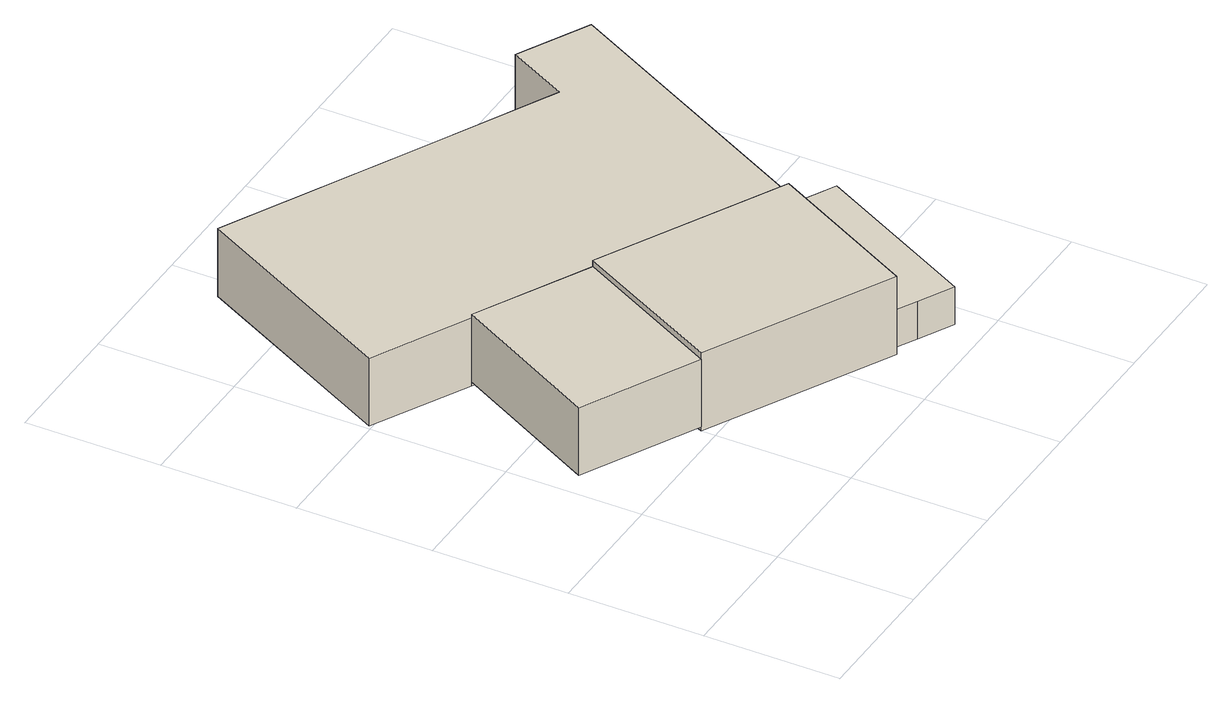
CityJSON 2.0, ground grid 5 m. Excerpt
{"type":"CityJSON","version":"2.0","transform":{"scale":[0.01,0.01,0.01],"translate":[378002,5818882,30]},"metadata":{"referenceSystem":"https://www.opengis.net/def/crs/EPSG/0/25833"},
"CityObjects":{
"building1":{"type":"Building","attributes":{"Gemeindeschluessel":"11000005","BezugspunktDach":"2200","function":"51009_1610","measuredHeight":2.69,"storeysAboveGround":0},"address":[{"country":"Germany","locality":"Berlin"}],"geometry":[{"type":"Solid","lod":"1","boundaries":[[[[0,1,2,3]],[[4,5,6,7]],[[4,7,3,2]],[[5,4,2,1]],[[6,5,1,0]],[[7,6,0,3]]]]}]},
"building2":{"type":"Building","attributes":{"Gemeindeschluessel":"11000005","function":"31001_2440"},"address":[{"country":"Germany","locality":"Berlin","thoroughfareNumber":"48 (4)","thoroughfareName":"Siemenswerderweg"}],"children":["building2-1","building2-2"]},
"building2-1":{"type":"BuildingPart","attributes":{"BezugspunktDach":"2200","measuredHeight":3.53,"storeysAboveGround":1},"parents":["building2"],"geometry":[{"type":"MultiSurface","lod":"1","boundaries":[[[8,9,10,11,12,13,14,15,16,17,18]],[[19,20,21,22,23,24,25,26,27,28,29]],[[19,29,18,17]],[[20,19,17,16]],[[21,20,16,15]],[[22,21,15,14]],[[23,22,14,13]],[[24,23,13,12]],[[25,24,12,11]],[[25,11,25,26]],[[27,26,10,9]],[[28,27,9,8]],[[29,28,8,18]],[[26,25,11,10,30]]]}]},
"building2-2":{"type":"BuildingPart","attributes":{"BezugspunktDach":"2200","measuredHeight":3.1,"storeysAboveGround":1},"parents":["building2"],"geometry":[{"type":"MultiSurface","lod":"1","boundaries":[[[31,32,33,34]],[[26,25,35,36]],[[26,36,34,33]],[[11,10,26,33,32]],[[35,25,32,31]],[[36,35,31,34]],[[25,26,10,11]]]}]},
"building3":{"type":"Building","attributes":{"Gemeindeschluessel":"11000005","BezugspunktDach":"2200","function":"51009_1610","measuredHeight":1.7,"storeysAboveGround":0},"address":[{"country":"Germany","locality":"Berlin"}],"geometry":[{"type":"Solid","lod":"1","boundaries":[[[[37,38,39,40,41]],[[42,43,44,45,46]],[[42,46,41,40]],[[43,42,40,39]],[[44,43,39,38]],[[45,44,38,37]],[[46,45,37,41]]]]}]}
},
"vertices":[
[502,552,325],[791,1107,325],[370,1326,325],[76,773,325],[370,1326,56],[791,1107,56],[502,552,56],[76,773,56],
[370,1326,310],[742,1132,310],[791,1107,310],[1469,754,310],[1494,802,310],[1995,1764,310],[1731,1901,310],[1614,1676,310],[1149,1913,310],[419,2286,310],[15,1511,310],[419,2286,40],[1149,1913,40],[1614,1676,40],[1731,1901,40],[1995,1764,40],[1494,802,40],[1469,754,40],[791,1107,40],[742,1132,40],[370,1326,40],[15,1511,40],[791,1107,285],
[1179,199,350],[1469,754,350],[791,1107,350],[502,552,350],[1179,199,40],[502,552,40],
[1251,161,219],[1380,94,219],[1694,699,219],[1494,802,219],[1179,199,219],[1494,802,70],[1694,699,70],[1380,94,70],[1251,161,70],[1179,199,70]
]}
